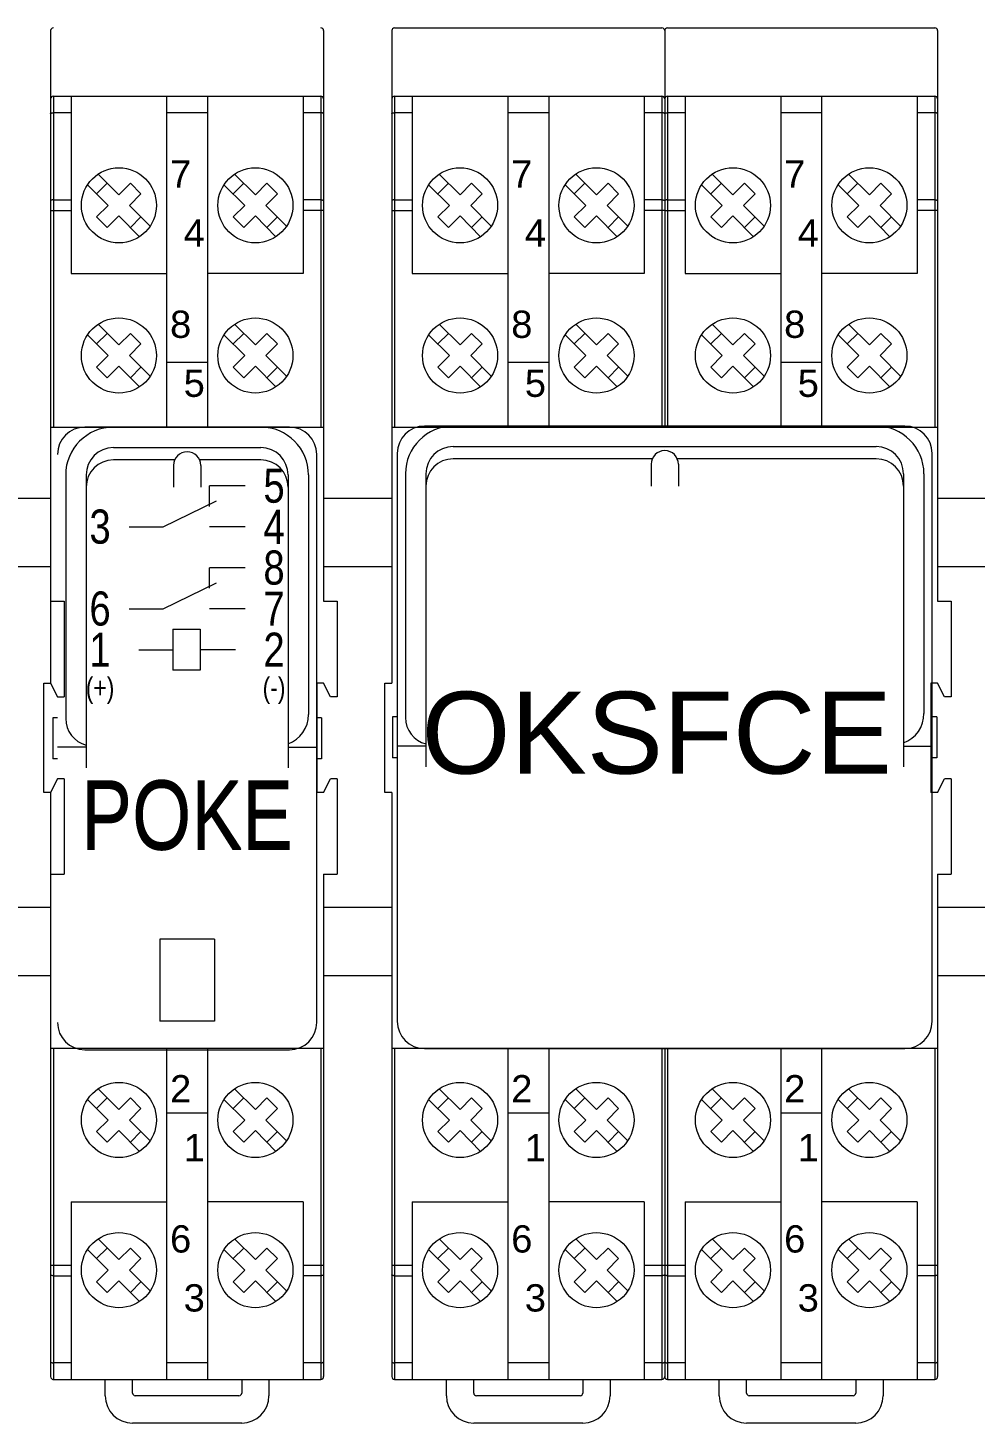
# Model space of a CAD drawing. Header units: millimetres. Extents: x 4137 to 6698, y 1400 to 3585.
# Drawn here: x 6154.9 to 6224.3, y 2738.6 to 2840.8 of the extents above; entities that cross this region are included whole.
import ezdxf

# ---------------------------------------------------------------- set-up
doc = ezdxf.new("R2010")
doc.units = ezdxf.units.MM
doc.layers.add('000-PI-Oprema', color=30, linetype='Continuous', lineweight=5)
doc.layers.add('000-SI-Oprema', color=30, linetype='Continuous', lineweight=0)
doc.layers.add('002-PI-Kabelska kanalica', color=150, linetype='Continuous')
doc.styles.add('NUOVO', font='txt.shx', dxfattribs={"width": 0.8, "height": 0.8})
doc.styles.get("Standard").update_dxf_attribs({"font": 'arial.ttf'})

msp = doc.modelspace()

# ---------------------------------------------------------------- linework, layer by layer
at = {"layer": '000-PI-Oprema', "color": 0, "linetype": 'ByBlock', "lineweight": 0}
for p, q in [((6181.55, 2840.57), (6181.55, 2792.77)), ((6181.75, 2840.77), (6201.35, 2840.77)), ((6201.55, 2840.57), (6201.55, 2811.52)), ((6201.75, 2840.77), (6221.35, 2840.77)), ((6221.55, 2840.57), (6221.55, 2798.77)), ((6181.75, 2835.77), (6181.75, 2811.52)), ((6181.75, 2835.77), (6201.35, 2835.77)), ((6183.05, 2835.77), (6183.05, 2822.77)), ((6190.05, 2835.77), (6190.05, 2811.52)), ((6193.05, 2835.77), (6193.05, 2811.52)), ((6200.05, 2835.77), (6200.05, 2822.77)), ((6201.35, 2835.77), (6201.35, 2811.52)), ((6201.75, 2835.77), (6201.75, 2811.52)), ((6201.75, 2835.77), (6221.35, 2835.77)), ((6203.05, 2835.77), (6203.05, 2822.77)), ((6210.05, 2835.77), (6210.05, 2811.52)), ((6213.05, 2835.77), (6213.05, 2811.52)), ((6220.05, 2835.77), (6220.05, 2822.77)), ((6221.35, 2835.77), (6221.35, 2811.52)), ((6183.05, 2834.55), (6181.75, 2834.55)), ((6193.05, 2834.55), (6190.05, 2834.55)), ((6201.35, 2834.55), (6200.05, 2834.55)), ((6203.05, 2834.55), (6201.75, 2834.55)), ((6213.05, 2834.55), (6210.05, 2834.55)), ((6221.35, 2834.55), (6220.05, 2834.55)), ((6185.03, 2830.06), (6186.55, 2828.55)), ((6195.03, 2830.06), (6196.55, 2828.55)), ((6205.03, 2830.06), (6206.55, 2828.55)), ((6215.03, 2830.06), (6216.55, 2828.55)), ((6184.25, 2829.28), (6185.77, 2827.77)), ((6184.92, 2828.62), (6185.7, 2829.39)), ((6186.55, 2828.55), (6187.4, 2829.39)), ((6187.4, 2829.39), (6188.17, 2828.62)), ((6194.25, 2829.28), (6195.77, 2827.77)), ((6194.92, 2828.62), (6195.7, 2829.39)), ((6196.55, 2828.55), (6197.4, 2829.39)), ((6197.4, 2829.39), (6198.17, 2828.62)), ((6204.25, 2829.28), (6205.77, 2827.77)), ((6204.92, 2828.62), (6205.7, 2829.39)), ((6206.55, 2828.55), (6207.4, 2829.39)), ((6207.4, 2829.39), (6208.17, 2828.62)), ((6214.25, 2829.28), (6215.77, 2827.77)), ((6214.92, 2828.62), (6215.7, 2829.39)), ((6216.55, 2828.55), (6217.4, 2829.39)), ((6217.4, 2829.39), (6218.17, 2828.62)), ((6181.75, 2828.18), (6183.05, 2828.18)), ((6187.33, 2827.77), (6188.17, 2828.62)), ((6197.33, 2827.77), (6198.17, 2828.62)), ((6201.35, 2828.18), (6200.05, 2828.18)), ((6201.75, 2828.18), (6203.05, 2828.18)), ((6207.33, 2827.77), (6208.17, 2828.62)), ((6217.33, 2827.77), (6218.17, 2828.62)), ((6221.35, 2828.18), (6220.05, 2828.18)), ((6181.55, 2827.39), (6183.05, 2827.39)), ((6184.92, 2826.92), (6185.77, 2827.77)), ((6184.92, 2826.92), (6185.7, 2826.14)), ((6185.7, 2826.14), (6186.55, 2826.99)), ((6186.55, 2826.99), (6188.06, 2825.47)), ((6187.33, 2827.77), (6188.84, 2826.25)), ((6187.4, 2826.14), (6188.17, 2826.92)), ((6194.92, 2826.92), (6195.77, 2827.77)), ((6194.92, 2826.92), (6195.7, 2826.14)), ((6195.7, 2826.14), (6196.55, 2826.99)), ((6196.55, 2826.99), (6198.06, 2825.47)), ((6197.33, 2827.77), (6198.84, 2826.25)), ((6197.4, 2826.14), (6198.17, 2826.92)), ((6201.55, 2827.39), (6200.05, 2827.39)), ((6201.55, 2827.39), (6203.05, 2827.39)), ((6204.92, 2826.92), (6205.77, 2827.77)), ((6204.92, 2826.92), (6205.7, 2826.14)), ((6205.7, 2826.14), (6206.55, 2826.99)), ((6206.55, 2826.99), (6208.06, 2825.47)), ((6207.33, 2827.77), (6208.84, 2826.25)), ((6207.4, 2826.14), (6208.17, 2826.92)), ((6214.92, 2826.92), (6215.77, 2827.77)), ((6214.92, 2826.92), (6215.7, 2826.14)), ((6215.7, 2826.14), (6216.55, 2826.99)), ((6216.55, 2826.99), (6218.06, 2825.47)), ((6217.33, 2827.77), (6218.84, 2826.25)), ((6217.4, 2826.14), (6218.17, 2826.92)), ((6221.55, 2827.39), (6220.05, 2827.39)), ((6183.05, 2822.77), (6190.05, 2822.77)), ((6200.05, 2822.77), (6193.05, 2822.77)), ((6203.05, 2822.77), (6210.05, 2822.77)), ((6220.05, 2822.77), (6213.05, 2822.77)), ((6185.03, 2819.06), (6186.55, 2817.55)), ((6195.03, 2819.06), (6196.55, 2817.55)), ((6205.03, 2819.06), (6206.55, 2817.55)), ((6215.03, 2819.06), (6216.55, 2817.55)), ((6184.25, 2818.28), (6185.77, 2816.77)), ((6184.92, 2817.62), (6185.7, 2818.39)), ((6186.55, 2817.55), (6187.4, 2818.39)), ((6187.4, 2818.39), (6188.17, 2817.62)), ((6194.25, 2818.28), (6195.77, 2816.77)), ((6194.92, 2817.62), (6195.7, 2818.39)), ((6196.55, 2817.55), (6197.4, 2818.39)), ((6197.4, 2818.39), (6198.17, 2817.62)), ((6204.25, 2818.28), (6205.77, 2816.77)), ((6204.92, 2817.62), (6205.7, 2818.39)), ((6206.55, 2817.55), (6207.4, 2818.39)), ((6207.4, 2818.39), (6208.17, 2817.62)), ((6214.25, 2818.28), (6215.77, 2816.77)), ((6214.92, 2817.62), (6215.7, 2818.39)), ((6216.55, 2817.55), (6217.4, 2818.39)), ((6217.4, 2818.39), (6218.17, 2817.62)), ((6184.92, 2815.92), (6185.77, 2816.77)), ((6187.33, 2816.77), (6188.17, 2817.62)), ((6187.33, 2816.77), (6188.84, 2815.25)), ((6194.92, 2815.92), (6195.77, 2816.77)), ((6197.33, 2816.77), (6198.17, 2817.62)), ((6197.33, 2816.77), (6198.84, 2815.25)), ((6204.92, 2815.92), (6205.77, 2816.77)), ((6207.33, 2816.77), (6208.17, 2817.62)), ((6207.33, 2816.77), (6208.84, 2815.25)), ((6214.92, 2815.92), (6215.77, 2816.77)), ((6217.33, 2816.77), (6218.17, 2817.62)), ((6217.33, 2816.77), (6218.84, 2815.25)), ((6184.92, 2815.92), (6185.7, 2815.14)), ((6185.7, 2815.14), (6186.55, 2815.99)), ((6186.55, 2815.99), (6188.06, 2814.47)), ((6187.4, 2815.14), (6188.17, 2815.92)), ((6193.05, 2816.25), (6190.05, 2816.25)), ((6194.92, 2815.92), (6195.7, 2815.14)), ((6195.7, 2815.14), (6196.55, 2815.99)), ((6196.55, 2815.99), (6198.06, 2814.47)), ((6197.4, 2815.14), (6198.17, 2815.92)), ((6204.92, 2815.92), (6205.7, 2815.14)), ((6205.7, 2815.14), (6206.55, 2815.99)), ((6206.55, 2815.99), (6208.06, 2814.47)), ((6207.4, 2815.14), (6208.17, 2815.92)), ((6213.05, 2816.25), (6210.05, 2816.25)), ((6214.92, 2815.92), (6215.7, 2815.14)), ((6215.7, 2815.14), (6216.55, 2815.99)), ((6216.55, 2815.99), (6218.06, 2814.47)), ((6217.4, 2815.14), (6218.17, 2815.92)), ((6219.15, 2811.6), (6183.95, 2811.6)), ((6186.05, 2811.6), (6217.05, 2811.6)), ((6181.55, 2811.52), (6201.55, 2811.52)), ((6201.55, 2811.52), (6221.55, 2811.52)), ((6181.95, 2809.6), (6181.95, 2768)), ((6186.05, 2810.1), (6217.05, 2810.1)), ((6221.15, 2768), (6221.15, 2809.6)), ((6200.63, 2809.2), (6186.05, 2809.2)), ((6200.55, 2808.8), (6200.55, 2807.2)), ((6217.05, 2809.2), (6202.46, 2809.2)), ((6202.55, 2808.8), (6202.55, 2807.2)), ((6182.55, 2808.1), (6182.55, 2790.25)), ((6184.05, 2808.1), (6184.05, 2790.25)), ((6219.05, 2808.1), (6219.05, 2790.55)), ((6220.55, 2808.1), (6220.55, 2790.55)), ((6170.8, 2807.22), (6168.2, 2807.22)), ((6168.2, 2805.72), (6168.2, 2807.22)), ((6184.05, 2807.2), (6184.05, 2786.65)), ((6219.05, 2807.2), (6219.05, 2786.65)), ((6164.8, 2804.22), (6168.7, 2806.12)), ((6162.3, 2804.22), (6164.8, 2804.22)), ((6170.8, 2804.22), (6168.2, 2804.22)), ((6170.8, 2801.22), (6168.2, 2801.22)), ((6168.2, 2799.72), (6168.2, 2801.22)), ((6164.8, 2798.22), (6168.7, 2800.12)), ((6221.55, 2798.77), (6222.55, 2798.77)), ((6222.55, 2798.77), (6222.55, 2791.77)), ((6162.3, 2798.22), (6164.8, 2798.22)), ((6170.8, 2798.22), (6168.2, 2798.22)), ((6165.5, 2796.72), (6165.5, 2793.72)), ((6165.5, 2796.72), (6167.5, 2796.72)), ((6167.5, 2796.72), (6167.5, 2793.72)), ((6163, 2795.22), (6165.5, 2795.22)), ((6170.1, 2795.22), (6167.5, 2795.22)), ((6167.5, 2793.72), (6165.5, 2793.72)), ((6181.05, 2784.77), (6181.05, 2792.77)), ((6181.05, 2792.77), (6181.55, 2792.77)), ((6221.05, 2792.77), (6221.05, 2784.77)), ((6221.55, 2792.77), (6221.05, 2792.77)), ((6222.05, 2791.77), (6221.55, 2792.77)), ((6222.55, 2791.77), (6222.05, 2791.77)), ((6181.6, 2790.3), (6181.6, 2787.3)), ((6181.95, 2790.3), (6181.6, 2790.3)), ((6221.5, 2790.3), (6221.15, 2790.3)), ((6221.5, 2790.3), (6221.5, 2787.3)), ((6184.05, 2788.15), (6181.95, 2788.15)), ((6219.05, 2788.15), (6221.15, 2788.15)), ((6181.95, 2787.3), (6181.6, 2787.3)), ((6221.5, 2787.3), (6221.15, 2787.3)), ((6221.55, 2784.77), (6222.05, 2785.77)), ((6222.55, 2785.77), (6222.05, 2785.77)), ((6222.55, 2785.77), (6222.55, 2778.77)), ((6181.55, 2784.77), (6181.05, 2784.77)), ((6181.55, 2784.77), (6181.55, 2741.97)), ((6221.55, 2784.77), (6221.05, 2784.77)), ((6221.55, 2778.77), (6221.55, 2741.97)), ((6221.55, 2778.77), (6222.55, 2778.77)), ((6181.55, 2766.02), (6201.55, 2766.02)), ((6181.75, 2766.02), (6181.75, 2741.77)), ((6183.95, 2766), (6219.15, 2766)), ((6190.05, 2766.02), (6190.05, 2741.77)), ((6193.05, 2766.02), (6193.05, 2741.77)), ((6201.35, 2766.02), (6201.35, 2741.77)), ((6201.55, 2766.02), (6221.55, 2766.02)), ((6201.55, 2766.02), (6201.55, 2741.97)), ((6201.75, 2766.02), (6201.75, 2741.77)), ((6210.05, 2766.02), (6210.05, 2741.77)), ((6213.05, 2766.02), (6213.05, 2741.77)), ((6221.35, 2766.02), (6221.35, 2741.77)), ((6185.03, 2763.06), (6186.55, 2761.55)), ((6195.03, 2763.06), (6196.55, 2761.55)), ((6205.03, 2763.06), (6206.55, 2761.55)), ((6215.03, 2763.06), (6216.55, 2761.55)), ((6184.25, 2762.28), (6185.77, 2760.77)), ((6184.92, 2761.62), (6185.7, 2762.39)), ((6186.55, 2761.55), (6187.4, 2762.39)), ((6187.33, 2760.77), (6188.17, 2761.62)), ((6187.4, 2762.39), (6188.17, 2761.62)), ((6194.25, 2762.28), (6195.77, 2760.77)), ((6194.92, 2761.62), (6195.7, 2762.39)), ((6196.55, 2761.55), (6197.4, 2762.39)), ((6197.33, 2760.77), (6198.17, 2761.62)), ((6197.4, 2762.39), (6198.17, 2761.62)), ((6204.25, 2762.28), (6205.77, 2760.77)), ((6204.92, 2761.62), (6205.7, 2762.39)), ((6206.55, 2761.55), (6207.4, 2762.39)), ((6207.33, 2760.77), (6208.17, 2761.62)), ((6207.4, 2762.39), (6208.17, 2761.62)), ((6214.25, 2762.28), (6215.77, 2760.77)), ((6214.92, 2761.62), (6215.7, 2762.39)), ((6216.55, 2761.55), (6217.4, 2762.39)), ((6217.33, 2760.77), (6218.17, 2761.62)), ((6217.4, 2762.39), (6218.17, 2761.62)), ((6184.92, 2759.92), (6185.77, 2760.77)), ((6187.33, 2760.77), (6188.84, 2759.25)), ((6193.05, 2761.28), (6190.05, 2761.28)), ((6194.92, 2759.92), (6195.77, 2760.77)), ((6197.33, 2760.77), (6198.84, 2759.25)), ((6204.92, 2759.92), (6205.77, 2760.77)), ((6207.33, 2760.77), (6208.84, 2759.25)), ((6213.05, 2761.28), (6210.05, 2761.28)), ((6214.92, 2759.92), (6215.77, 2760.77)), ((6217.33, 2760.77), (6218.84, 2759.25)), ((6184.92, 2759.92), (6185.7, 2759.14)), ((6185.7, 2759.14), (6186.55, 2759.99)), ((6186.55, 2759.99), (6188.06, 2758.47)), ((6187.4, 2759.14), (6188.17, 2759.92)), ((6194.92, 2759.92), (6195.7, 2759.14)), ((6195.7, 2759.14), (6196.55, 2759.99)), ((6196.55, 2759.99), (6198.06, 2758.47)), ((6197.4, 2759.14), (6198.17, 2759.92)), ((6204.92, 2759.92), (6205.7, 2759.14)), ((6205.7, 2759.14), (6206.55, 2759.99)), ((6206.55, 2759.99), (6208.06, 2758.47)), ((6207.4, 2759.14), (6208.17, 2759.92)), ((6214.92, 2759.92), (6215.7, 2759.14)), ((6215.7, 2759.14), (6216.55, 2759.99)), ((6216.55, 2759.99), (6218.06, 2758.47)), ((6217.4, 2759.14), (6218.17, 2759.92)), ((6183.05, 2754.77), (6183.05, 2741.77)), ((6183.05, 2754.77), (6190.05, 2754.77)), ((6200.05, 2754.77), (6193.05, 2754.77)), ((6200.05, 2754.77), (6200.05, 2741.77)), ((6203.05, 2754.77), (6203.05, 2741.77)), ((6203.05, 2754.77), (6210.05, 2754.77)), ((6220.05, 2754.77), (6213.05, 2754.77)), ((6220.05, 2754.77), (6220.05, 2741.77)), ((6184.25, 2751.28), (6185.77, 2749.77)), ((6184.92, 2750.62), (6185.7, 2751.39)), ((6185.03, 2752.06), (6186.55, 2750.55)), ((6186.55, 2750.55), (6187.4, 2751.39)), ((6187.4, 2751.39), (6188.17, 2750.62)), ((6194.25, 2751.28), (6195.77, 2749.77)), ((6194.92, 2750.62), (6195.7, 2751.39)), ((6195.03, 2752.06), (6196.55, 2750.55)), ((6196.55, 2750.55), (6197.4, 2751.39)), ((6197.4, 2751.39), (6198.17, 2750.62)), ((6204.25, 2751.28), (6205.77, 2749.77)), ((6204.92, 2750.62), (6205.7, 2751.39)), ((6205.03, 2752.06), (6206.55, 2750.55)), ((6206.55, 2750.55), (6207.4, 2751.39)), ((6207.4, 2751.39), (6208.17, 2750.62)), ((6214.25, 2751.28), (6215.77, 2749.77)), ((6214.92, 2750.62), (6215.7, 2751.39)), ((6215.03, 2752.06), (6216.55, 2750.55)), ((6216.55, 2750.55), (6217.4, 2751.39)), ((6217.4, 2751.39), (6218.17, 2750.62)), ((6187.33, 2749.77), (6188.17, 2750.62)), ((6197.33, 2749.77), (6198.17, 2750.62)), ((6207.33, 2749.77), (6208.17, 2750.62)), ((6217.33, 2749.77), (6218.17, 2750.62)), ((6181.55, 2750.14), (6183.05, 2750.14)), ((6181.75, 2749.36), (6183.05, 2749.36)), ((6184.92, 2748.92), (6185.77, 2749.77)), ((6187.33, 2749.77), (6188.84, 2748.25)), ((6194.92, 2748.92), (6195.77, 2749.77)), ((6197.33, 2749.77), (6198.84, 2748.25)), ((6200.05, 2750.14), (6201.55, 2750.14)), ((6201.35, 2749.36), (6200.05, 2749.36)), ((6201.55, 2750.14), (6203.05, 2750.14)), ((6201.75, 2749.36), (6203.05, 2749.36)), ((6204.92, 2748.92), (6205.77, 2749.77)), ((6207.33, 2749.77), (6208.84, 2748.25)), ((6214.92, 2748.92), (6215.77, 2749.77)), ((6217.33, 2749.77), (6218.84, 2748.25)), ((6220.05, 2750.14), (6221.55, 2750.14)), ((6221.35, 2749.36), (6220.05, 2749.36)), ((6184.92, 2748.92), (6185.7, 2748.14)), ((6185.7, 2748.14), (6186.55, 2748.99)), ((6186.55, 2748.99), (6188.06, 2747.47)), ((6187.4, 2748.14), (6188.17, 2748.92)), ((6194.92, 2748.92), (6195.7, 2748.14)), ((6195.7, 2748.14), (6196.55, 2748.99)), ((6196.55, 2748.99), (6198.06, 2747.47)), ((6197.4, 2748.14), (6198.17, 2748.92)), ((6204.92, 2748.92), (6205.7, 2748.14)), ((6205.7, 2748.14), (6206.55, 2748.99)), ((6206.55, 2748.99), (6208.06, 2747.47)), ((6207.4, 2748.14), (6208.17, 2748.92)), ((6214.92, 2748.92), (6215.7, 2748.14)), ((6215.7, 2748.14), (6216.55, 2748.99)), ((6216.55, 2748.99), (6218.06, 2747.47)), ((6217.4, 2748.14), (6218.17, 2748.92)), ((6183.05, 2742.98), (6181.75, 2742.98)), ((6193.05, 2742.98), (6190.05, 2742.98)), ((6201.35, 2742.98), (6200.05, 2742.98)), ((6203.05, 2742.98), (6201.75, 2742.98)), ((6213.05, 2742.98), (6210.05, 2742.98)), ((6221.35, 2742.98), (6220.05, 2742.98)), ((6181.75, 2741.77), (6201.35, 2741.77)), ((6185.55, 2740.57), (6185.55, 2741.77)), ((6187.55, 2740.77), (6187.55, 2741.77)), ((6187.55, 2740.77), (6187.55, 2741.77)), ((6195.55, 2741.77), (6195.55, 2740.77)), ((6195.55, 2741.77), (6195.55, 2740.77)), ((6197.55, 2741.77), (6197.55, 2740.57)), ((6201.75, 2741.77), (6221.35, 2741.77)), ((6205.55, 2740.57), (6205.55, 2741.77)), ((6207.55, 2740.77), (6207.55, 2741.77)), ((6215.55, 2741.77), (6215.55, 2740.77)), ((6217.55, 2741.77), (6217.55, 2740.57)), ((6195.35, 2740.57), (6187.75, 2740.57)), ((6195.35, 2740.57), (6187.75, 2740.57)), ((6215.35, 2740.57), (6207.75, 2740.57)), ((6195.55, 2738.57), (6187.55, 2738.57)), ((6215.55, 2738.57), (6207.55, 2738.57))]:
    msp.add_line(p, q, dxfattribs=at)
for points in [[(6181.55, 2834.47), (6181.55, 2834.48), (6181.55, 2834.49), (6181.56, 2834.5), (6181.57, 2834.51), (6181.59, 2834.52), (6181.61, 2834.53), (6181.63, 2834.54), (6181.65, 2834.54), (6181.67, 2834.55), (6181.7, 2834.55), (6181.72, 2834.55), (6181.75, 2834.55)], [(6201.55, 2834.47), (6201.55, 2834.48), (6201.54, 2834.49), (6201.53, 2834.5), (6201.52, 2834.51), (6201.51, 2834.52), (6201.49, 2834.53), (6201.47, 2834.54), (6201.45, 2834.54), (6201.42, 2834.55), (6201.4, 2834.55), (6201.37, 2834.55), (6201.35, 2834.55)], [(6201.55, 2834.47), (6201.55, 2834.48), (6201.55, 2834.49), (6201.56, 2834.5), (6201.57, 2834.51), (6201.59, 2834.52), (6201.61, 2834.53), (6201.63, 2834.54), (6201.65, 2834.54), (6201.67, 2834.55), (6201.7, 2834.55), (6201.72, 2834.55), (6201.75, 2834.55)], [(6221.55, 2834.47), (6221.55, 2834.48), (6221.54, 2834.49), (6221.53, 2834.5), (6221.52, 2834.51), (6221.51, 2834.52), (6221.49, 2834.53), (6221.47, 2834.54), (6221.45, 2834.54), (6221.42, 2834.55), (6221.4, 2834.55), (6221.37, 2834.55), (6221.35, 2834.55)], [(6181.75, 2828.18), (6181.72, 2828.17), (6181.7, 2828.17), (6181.67, 2828.17), (6181.65, 2828.17), (6181.63, 2828.16), (6181.61, 2828.15), (6181.59, 2828.14), (6181.57, 2828.14), (6181.56, 2828.13), (6181.55, 2828.12), (6181.55, 2828.11), (6181.55, 2828.1)], [(6201.35, 2828.18), (6201.37, 2828.17), (6201.4, 2828.17), (6201.42, 2828.17), (6201.45, 2828.17), (6201.47, 2828.16), (6201.49, 2828.15), (6201.51, 2828.14), (6201.52, 2828.14), (6201.53, 2828.13), (6201.54, 2828.12), (6201.55, 2828.11), (6201.55, 2828.1)], [(6201.75, 2828.18), (6201.72, 2828.17), (6201.7, 2828.17), (6201.67, 2828.17), (6201.65, 2828.17), (6201.63, 2828.16), (6201.61, 2828.15), (6201.59, 2828.14), (6201.57, 2828.14), (6201.56, 2828.13), (6201.55, 2828.12), (6201.55, 2828.11), (6201.55, 2828.1)], [(6221.35, 2828.18), (6221.37, 2828.17), (6221.4, 2828.17), (6221.42, 2828.17), (6221.45, 2828.17), (6221.47, 2828.16), (6221.49, 2828.15), (6221.51, 2828.14), (6221.52, 2828.14), (6221.53, 2828.13), (6221.54, 2828.12), (6221.55, 2828.11), (6221.55, 2828.1)], [(6181.75, 2749.36), (6181.72, 2749.36), (6181.7, 2749.36), (6181.67, 2749.37), (6181.65, 2749.37), (6181.63, 2749.38), (6181.61, 2749.38), (6181.59, 2749.39), (6181.57, 2749.4), (6181.56, 2749.41), (6181.55, 2749.42), (6181.55, 2749.43), (6181.55, 2749.44)], [(6201.55, 2749.44), (6201.55, 2749.43), (6201.54, 2749.42), (6201.53, 2749.41), (6201.52, 2749.4), (6201.51, 2749.39), (6201.49, 2749.38), (6201.47, 2749.38), (6201.45, 2749.37), (6201.42, 2749.37), (6201.4, 2749.36), (6201.37, 2749.36), (6201.35, 2749.36)], [(6201.75, 2749.36), (6201.72, 2749.36), (6201.7, 2749.36), (6201.67, 2749.37), (6201.65, 2749.37), (6201.63, 2749.38), (6201.61, 2749.38), (6201.59, 2749.39), (6201.57, 2749.4), (6201.56, 2749.41), (6201.55, 2749.42), (6201.55, 2749.43), (6201.55, 2749.44)], [(6221.55, 2749.44), (6221.55, 2749.43), (6221.54, 2749.42), (6221.53, 2749.41), (6221.52, 2749.4), (6221.51, 2749.39), (6221.49, 2749.38), (6221.47, 2749.38), (6221.45, 2749.37), (6221.42, 2749.37), (6221.4, 2749.36), (6221.37, 2749.36), (6221.35, 2749.36)], [(6181.55, 2743.06), (6181.55, 2743.05), (6181.55, 2743.04), (6181.56, 2743.03), (6181.57, 2743.02), (6181.59, 2743.01), (6181.61, 2743.01), (6181.63, 2743), (6181.65, 2742.99), (6181.67, 2742.99), (6181.7, 2742.99), (6181.72, 2742.98), (6181.75, 2742.98)], [(6201.35, 2742.98), (6201.37, 2742.98), (6201.4, 2742.99), (6201.42, 2742.99), (6201.45, 2742.99), (6201.47, 2743), (6201.49, 2743.01), (6201.51, 2743.01), (6201.52, 2743.02), (6201.53, 2743.03), (6201.54, 2743.04), (6201.55, 2743.05), (6201.55, 2743.06)], [(6201.55, 2743.06), (6201.55, 2743.05), (6201.55, 2743.04), (6201.56, 2743.03), (6201.57, 2743.02), (6201.59, 2743.01), (6201.61, 2743.01), (6201.63, 2743), (6201.65, 2742.99), (6201.67, 2742.99), (6201.7, 2742.99), (6201.72, 2742.98), (6201.75, 2742.98)], [(6221.35, 2742.98), (6221.37, 2742.98), (6221.4, 2742.99), (6221.42, 2742.99), (6221.45, 2742.99), (6221.47, 2743), (6221.49, 2743.01), (6221.51, 2743.01), (6221.52, 2743.02), (6221.53, 2743.03), (6221.54, 2743.04), (6221.55, 2743.05), (6221.55, 2743.06)]]:
    msp.add_lwpolyline(points, dxfattribs=at)
for centre in [(6186.55, 2827.77), (6196.55, 2827.77), (6206.55, 2827.77), (6216.55, 2827.77), (6186.55, 2816.77), (6196.55, 2816.77), (6206.55, 2816.77), (6216.55, 2816.77), (6186.55, 2760.77), (6196.55, 2760.77), (6206.55, 2760.77), (6216.55, 2760.77), (6186.55, 2749.77), (6196.55, 2749.77), (6206.55, 2749.77), (6216.55, 2749.77)]:
    msp.add_circle(centre, 2.75, dxfattribs=at)
for centre, radius, start, end in [((6181.75, 2840.57), 0.2, 90, 180), ((6201.35, 2840.57), 0.2, 0, 90), ((6201.75, 2840.57), 0.2, 90, 180), ((6221.35, 2840.57), 0.2, 0, 90), ((6181.75, 2835.57), 0.2, 90, 180), ((6201.35, 2835.57), 0.2, 0, 90), ((6201.75, 2835.57), 0.2, 90, 180), ((6221.35, 2835.57), 0.2, 0, 90), ((6183.95, 2809.6), 2, 90, 180), ((6186.05, 2808.1), 3.5, 90, 180), ((6217.05, 2808.1), 3.5, 0, 90), ((6219.15, 2809.6), 2, 0, 90), ((6186.05, 2808.1), 2, 90, 180), ((6201.55, 2808.8), 1, 0, 180), ((6217.05, 2808.1), 2, 0, 90), ((6186.05, 2807.2), 2, 90, 180), ((6217.05, 2807.2), 2, 0, 90), ((6184.55, 2790.25), 2, 180, 255.5225), ((6218.25, 2790.55), 2.3, 290.3544, 0), ((6183.95, 2768), 2, 180, 270), ((6219.15, 2768), 2, 270, 0), ((6181.75, 2741.97), 0.2, 180, 270), ((6201.35, 2741.97), 0.2, 270, 0), ((6201.75, 2741.97), 0.2, 180, 270), ((6221.35, 2741.97), 0.2, 270, 0), ((6187.55, 2740.57), 2, 180, 270), ((6187.75, 2740.77), 0.2, 180, 270), ((6187.75, 2740.77), 0.2, 180, 270), ((6195.35, 2740.77), 0.2, 270, 0), ((6195.35, 2740.77), 0.2, 270, 0), ((6195.55, 2740.57), 2, 270, 0), ((6207.55, 2740.57), 2, 180, 270), ((6207.75, 2740.77), 0.2, 180, 270), ((6215.35, 2740.77), 0.2, 270, 0), ((6215.55, 2740.57), 2, 270, 0)]:
    msp.add_arc(centre, radius, start, end, dxfattribs=at)
at = {"layer": '000-SI-Oprema', "color": 0, "linetype": 'ByBlock', "lineweight": 0}
for p, q in [((6156.55, 2840.57), (6156.55, 2792.77)), ((6176.55, 2840.57), (6176.55, 2798.77)), ((6156.75, 2835.77), (6156.75, 2811.52)), ((6156.75, 2835.77), (6176.35, 2835.77)), ((6158.05, 2835.77), (6158.05, 2822.77)), ((6165.05, 2835.77), (6165.05, 2811.52)), ((6168.05, 2835.77), (6168.05, 2811.52)), ((6175.05, 2835.77), (6175.05, 2822.77)), ((6176.35, 2835.77), (6176.35, 2811.52)), ((6158.05, 2834.55), (6156.75, 2834.55)), ((6168.05, 2834.55), (6165.05, 2834.55)), ((6176.35, 2834.55), (6175.05, 2834.55)), ((6160.03, 2830.06), (6161.55, 2828.55)), ((6170.03, 2830.06), (6171.55, 2828.55)), ((6159.25, 2829.28), (6160.77, 2827.77)), ((6159.92, 2828.62), (6160.7, 2829.39)), ((6161.55, 2828.55), (6162.4, 2829.39)), ((6162.4, 2829.39), (6163.17, 2828.62)), ((6169.25, 2829.28), (6170.77, 2827.77)), ((6169.92, 2828.62), (6170.7, 2829.39)), ((6171.55, 2828.55), (6172.4, 2829.39)), ((6172.4, 2829.39), (6173.17, 2828.62)), ((6156.75, 2828.18), (6158.05, 2828.18)), ((6162.33, 2827.77), (6163.17, 2828.62)), ((6172.33, 2827.77), (6173.17, 2828.62)), ((6176.35, 2828.18), (6175.05, 2828.18)), ((6156.55, 2827.39), (6158.05, 2827.39)), ((6159.92, 2826.92), (6160.77, 2827.77)), ((6159.92, 2826.92), (6160.7, 2826.14)), ((6160.7, 2826.14), (6161.55, 2826.99)), ((6161.55, 2826.99), (6163.06, 2825.47)), ((6162.33, 2827.77), (6163.84, 2826.25)), ((6162.4, 2826.14), (6163.17, 2826.92)), ((6169.92, 2826.92), (6170.77, 2827.77)), ((6169.92, 2826.92), (6170.7, 2826.14)), ((6170.7, 2826.14), (6171.55, 2826.99)), ((6171.55, 2826.99), (6173.06, 2825.47)), ((6172.33, 2827.77), (6173.84, 2826.25)), ((6172.4, 2826.14), (6173.17, 2826.92)), ((6176.55, 2827.39), (6175.05, 2827.39)), ((6158.05, 2822.77), (6165.05, 2822.77)), ((6175.05, 2822.77), (6168.05, 2822.77)), ((6160.03, 2819.06), (6161.55, 2817.55)), ((6170.03, 2819.06), (6171.55, 2817.55)), ((6159.25, 2818.28), (6160.77, 2816.77)), ((6159.92, 2817.62), (6160.7, 2818.39)), ((6161.55, 2817.55), (6162.4, 2818.39)), ((6162.4, 2818.39), (6163.17, 2817.62)), ((6169.25, 2818.28), (6170.77, 2816.77)), ((6169.92, 2817.62), (6170.7, 2818.39)), ((6171.55, 2817.55), (6172.4, 2818.39)), ((6172.4, 2818.39), (6173.17, 2817.62)), ((6159.92, 2815.92), (6160.77, 2816.77)), ((6162.33, 2816.77), (6163.17, 2817.62)), ((6162.33, 2816.77), (6163.84, 2815.25)), ((6169.92, 2815.92), (6170.77, 2816.77)), ((6172.33, 2816.77), (6173.17, 2817.62)), ((6172.33, 2816.77), (6173.84, 2815.25)), ((6159.92, 2815.92), (6160.7, 2815.14)), ((6160.7, 2815.14), (6161.55, 2815.99)), ((6161.55, 2815.99), (6163.06, 2814.47)), ((6162.4, 2815.14), (6163.17, 2815.92)), ((6168.05, 2816.25), (6165.05, 2816.25)), ((6169.92, 2815.92), (6170.7, 2815.14)), ((6170.7, 2815.14), (6171.55, 2815.99)), ((6171.55, 2815.99), (6173.06, 2814.47)), ((6172.4, 2815.14), (6173.17, 2815.92)), ((6156.55, 2811.52), (6176.55, 2811.52)), ((6174.05, 2811.52), (6159.05, 2811.52)), ((6174.05, 2811.52), (6159.05, 2811.52)), ((6161.15, 2811.52), (6171.95, 2811.52)), ((6161.15, 2811.52), (6171.95, 2811.52)), ((6161.15, 2810.02), (6171.95, 2810.02)), ((6176.05, 2767.92), (6176.05, 2809.52)), ((6176.05, 2767.92), (6176.05, 2809.52)), ((6165.63, 2809.12), (6161.15, 2809.12)), ((6165.55, 2808.72), (6165.55, 2807.12)), ((6171.95, 2809.12), (6167.46, 2809.12)), ((6167.55, 2808.72), (6167.55, 2807.12)), ((6157.65, 2808.02), (6157.65, 2790.17)), ((6159.15, 2808.02), (6159.15, 2790.17)), ((6173.95, 2808.02), (6173.95, 2790.47)), ((6175.45, 2808.02), (6175.45, 2790.47)), ((6159.15, 2807.12), (6159.15, 2786.57)), ((6173.95, 2807.12), (6173.95, 2786.57)), ((6156.55, 2798.77), (6157.55, 2798.77)), ((6157.55, 2798.77), (6157.55, 2791.77)), ((6176.55, 2798.77), (6177.55, 2798.77)), ((6177.55, 2798.77), (6177.55, 2791.77)), ((6156.05, 2784.77), (6156.05, 2792.77)), ((6156.05, 2792.77), (6156.55, 2792.77)), ((6156.55, 2792.77), (6157.05, 2791.77)), ((6176.05, 2792.77), (6176.05, 2784.77)), ((6176.55, 2792.77), (6176.05, 2792.77)), ((6177.05, 2791.77), (6176.55, 2792.77)), ((6157.05, 2791.77), (6157.55, 2791.77)), ((6177.55, 2791.77), (6177.05, 2791.77)), ((6156.7, 2790.22), (6156.7, 2787.22)), ((6157.05, 2790.22), (6156.7, 2790.22)), ((6156.7, 2790.22), (6156.7, 2787.22)), ((6157.05, 2790.22), (6156.7, 2790.22)), ((6176.4, 2790.22), (6176.05, 2790.22)), ((6176.4, 2790.22), (6176.05, 2790.22)), ((6176.4, 2790.22), (6176.4, 2787.22)), ((6176.4, 2790.22), (6176.4, 2787.22)), ((6159.15, 2788.07), (6157.05, 2788.07)), ((6173.95, 2788.07), (6176.05, 2788.07)), ((6157.05, 2787.22), (6156.7, 2787.22)), ((6157.05, 2787.22), (6156.7, 2787.22)), ((6176.4, 2787.22), (6176.05, 2787.22)), ((6176.4, 2787.22), (6176.05, 2787.22)), ((6157.05, 2785.77), (6156.55, 2784.77)), ((6157.55, 2785.77), (6157.05, 2785.77)), ((6157.55, 2785.77), (6157.55, 2778.77)), ((6176.55, 2784.77), (6177.05, 2785.77)), ((6177.55, 2785.77), (6177.05, 2785.77)), ((6177.55, 2785.77), (6177.55, 2778.77)), ((6156.55, 2784.77), (6156.05, 2784.77)), ((6156.55, 2784.77), (6156.55, 2741.97)), ((6176.55, 2784.77), (6176.05, 2784.77)), ((6156.55, 2778.77), (6157.55, 2778.77)), ((6176.55, 2778.77), (6176.55, 2741.97)), ((6176.55, 2778.77), (6177.55, 2778.77)), ((6168.55, 2774.02), (6164.55, 2774.02)), ((6164.55, 2774.02), (6164.55, 2768.02)), ((6168.55, 2774.02), (6168.55, 2768.02)), ((6168.55, 2768.02), (6164.55, 2768.02)), ((6156.55, 2766.02), (6176.55, 2766.02)), ((6156.75, 2766.02), (6156.75, 2741.77)), ((6159.05, 2765.92), (6174.05, 2765.92)), ((6159.05, 2765.92), (6174.05, 2765.92)), ((6165.05, 2766.02), (6165.05, 2741.77)), ((6168.05, 2766.02), (6168.05, 2741.77)), ((6176.35, 2766.02), (6176.35, 2741.77)), ((6160.03, 2763.06), (6161.55, 2761.55)), ((6170.03, 2763.06), (6171.55, 2761.55)), ((6159.25, 2762.28), (6160.77, 2760.77)), ((6159.92, 2761.62), (6160.7, 2762.39)), ((6161.55, 2761.55), (6162.4, 2762.39)), ((6162.33, 2760.77), (6163.17, 2761.62)), ((6162.4, 2762.39), (6163.17, 2761.62)), ((6169.25, 2762.28), (6170.77, 2760.77)), ((6169.92, 2761.62), (6170.7, 2762.39)), ((6171.55, 2761.55), (6172.4, 2762.39)), ((6172.33, 2760.77), (6173.17, 2761.62)), ((6172.4, 2762.39), (6173.17, 2761.62)), ((6159.92, 2759.92), (6160.77, 2760.77)), ((6162.33, 2760.77), (6163.84, 2759.25)), ((6168.05, 2761.28), (6165.05, 2761.28)), ((6169.92, 2759.92), (6170.77, 2760.77)), ((6172.33, 2760.77), (6173.84, 2759.25)), ((6159.92, 2759.92), (6160.7, 2759.14)), ((6160.7, 2759.14), (6161.55, 2759.99)), ((6161.55, 2759.99), (6163.06, 2758.47)), ((6162.4, 2759.14), (6163.17, 2759.92)), ((6169.92, 2759.92), (6170.7, 2759.14)), ((6170.7, 2759.14), (6171.55, 2759.99)), ((6171.55, 2759.99), (6173.06, 2758.47)), ((6172.4, 2759.14), (6173.17, 2759.92)), ((6158.05, 2754.77), (6158.05, 2741.77)), ((6158.05, 2754.77), (6165.05, 2754.77)), ((6175.05, 2754.77), (6168.05, 2754.77)), ((6175.05, 2754.77), (6175.05, 2741.77)), ((6159.25, 2751.28), (6160.77, 2749.77)), ((6159.92, 2750.62), (6160.7, 2751.39)), ((6160.03, 2752.06), (6161.55, 2750.55)), ((6161.55, 2750.55), (6162.4, 2751.39)), ((6162.4, 2751.39), (6163.17, 2750.62)), ((6169.25, 2751.28), (6170.77, 2749.77)), ((6169.92, 2750.62), (6170.7, 2751.39)), ((6170.03, 2752.06), (6171.55, 2750.55)), ((6171.55, 2750.55), (6172.4, 2751.39)), ((6172.4, 2751.39), (6173.17, 2750.62)), ((6162.33, 2749.77), (6163.17, 2750.62)), ((6172.33, 2749.77), (6173.17, 2750.62)), ((6156.55, 2750.14), (6158.05, 2750.14)), ((6156.75, 2749.36), (6158.05, 2749.36)), ((6159.92, 2748.92), (6160.77, 2749.77)), ((6162.33, 2749.77), (6163.84, 2748.25)), ((6169.92, 2748.92), (6170.77, 2749.77)), ((6172.33, 2749.77), (6173.84, 2748.25)), ((6175.05, 2750.14), (6176.55, 2750.14)), ((6176.35, 2749.36), (6175.05, 2749.36)), ((6159.92, 2748.92), (6160.7, 2748.14)), ((6160.7, 2748.14), (6161.55, 2748.99)), ((6161.55, 2748.99), (6163.06, 2747.47)), ((6162.4, 2748.14), (6163.17, 2748.92)), ((6169.92, 2748.92), (6170.7, 2748.14)), ((6170.7, 2748.14), (6171.55, 2748.99)), ((6171.55, 2748.99), (6173.06, 2747.47)), ((6172.4, 2748.14), (6173.17, 2748.92)), ((6158.05, 2742.98), (6156.75, 2742.98)), ((6168.05, 2742.98), (6165.05, 2742.98)), ((6176.35, 2742.98), (6175.05, 2742.98)), ((6160.55, 2740.57), (6160.55, 2741.77)), ((6162.55, 2740.77), (6162.55, 2741.77)), ((6170.55, 2741.77), (6170.55, 2740.77)), ((6172.55, 2741.77), (6172.55, 2740.57)), ((6170.35, 2740.57), (6162.75, 2740.57)), ((6170.55, 2738.57), (6162.55, 2738.57))]:
    msp.add_line(p, q, dxfattribs=at)
for points in [[(6156.55, 2834.47), (6156.55, 2834.48), (6156.55, 2834.49), (6156.56, 2834.5), (6156.57, 2834.51), (6156.59, 2834.52), (6156.61, 2834.53), (6156.63, 2834.54), (6156.65, 2834.54), (6156.67, 2834.55), (6156.7, 2834.55), (6156.72, 2834.55), (6156.75, 2834.55)], [(6176.55, 2834.47), (6176.55, 2834.48), (6176.54, 2834.49), (6176.53, 2834.5), (6176.52, 2834.51), (6176.51, 2834.52), (6176.49, 2834.53), (6176.47, 2834.54), (6176.45, 2834.54), (6176.42, 2834.55), (6176.4, 2834.55), (6176.37, 2834.55), (6176.35, 2834.55)], [(6156.75, 2828.18), (6156.72, 2828.17), (6156.7, 2828.17), (6156.67, 2828.17), (6156.65, 2828.17), (6156.63, 2828.16), (6156.61, 2828.15), (6156.59, 2828.14), (6156.57, 2828.14), (6156.56, 2828.13), (6156.55, 2828.12), (6156.55, 2828.11), (6156.55, 2828.1)], [(6176.35, 2828.18), (6176.37, 2828.17), (6176.4, 2828.17), (6176.42, 2828.17), (6176.45, 2828.17), (6176.47, 2828.16), (6176.49, 2828.15), (6176.51, 2828.14), (6176.52, 2828.14), (6176.53, 2828.13), (6176.54, 2828.12), (6176.55, 2828.11), (6176.55, 2828.1)], [(6156.75, 2749.36), (6156.72, 2749.36), (6156.7, 2749.36), (6156.67, 2749.37), (6156.65, 2749.37), (6156.63, 2749.38), (6156.61, 2749.38), (6156.59, 2749.39), (6156.57, 2749.4), (6156.56, 2749.41), (6156.55, 2749.42), (6156.55, 2749.43), (6156.55, 2749.44)], [(6176.55, 2749.44), (6176.55, 2749.43), (6176.54, 2749.42), (6176.53, 2749.41), (6176.52, 2749.4), (6176.51, 2749.39), (6176.49, 2749.38), (6176.47, 2749.38), (6176.45, 2749.37), (6176.42, 2749.37), (6176.4, 2749.36), (6176.37, 2749.36), (6176.35, 2749.36)], [(6156.55, 2743.06), (6156.55, 2743.05), (6156.55, 2743.04), (6156.56, 2743.03), (6156.57, 2743.02), (6156.59, 2743.01), (6156.61, 2743.01), (6156.63, 2743), (6156.65, 2742.99), (6156.67, 2742.99), (6156.7, 2742.99), (6156.72, 2742.98), (6156.75, 2742.98)], [(6176.35, 2742.98), (6176.37, 2742.98), (6176.4, 2742.99), (6176.42, 2742.99), (6176.45, 2742.99), (6176.47, 2743), (6176.49, 2743.01), (6176.51, 2743.01), (6176.52, 2743.02), (6176.53, 2743.03), (6176.54, 2743.04), (6176.55, 2743.05), (6176.55, 2743.06)]]:
    msp.add_lwpolyline(points, dxfattribs=at)
at = {"layer": '000-SI-Oprema', "color": 0, "linetype": 'ByBlock', "lineweight": 0, "ltscale": 0.25}
msp.add_lwpolyline([(6156.71, 2741.77), (6176.35, 2741.77)], dxfattribs=at)
at = {"layer": '000-SI-Oprema', "color": 0, "linetype": 'ByBlock', "lineweight": 0}
for centre in [(6161.55, 2827.77), (6171.55, 2827.77), (6161.55, 2816.77), (6171.55, 2816.77), (6161.55, 2760.77), (6171.55, 2760.77), (6161.55, 2749.77), (6171.55, 2749.77)]:
    msp.add_circle(centre, 2.75, dxfattribs=at)
for centre, radius, start, end in [((6156.75, 2840.57), 0.2, 90, 180), ((6176.35, 2840.57), 0.2, 0, 90), ((6156.75, 2835.57), 0.2, 90, 180), ((6176.35, 2835.57), 0.2, 0, 90), ((6159.05, 2809.52), 2, 90, 180), ((6159.05, 2809.52), 2, 90, 180), ((6161.15, 2808.02), 3.5, 90, 180), ((6171.95, 2808.02), 3.5, 0, 90), ((6174.05, 2809.52), 2, 0, 90), ((6174.05, 2809.52), 2, 0, 90), ((6161.15, 2808.02), 2, 90, 180), ((6166.55, 2808.72), 1, 0, 180), ((6171.95, 2808.02), 2, 0, 90), ((6161.15, 2807.12), 2, 90, 180), ((6171.95, 2807.12), 2, 0, 90), ((6159.65, 2790.17), 2, 180, 255.5225), ((6173.15, 2790.47), 2.3, 290.3544, 0), ((6159.05, 2767.92), 2, 180, 270), ((6159.05, 2767.92), 2, 180, 270), ((6174.05, 2767.92), 2, 270, 0), ((6174.05, 2767.92), 2, 270, 0), ((6156.75, 2741.97), 0.2, 180, 270), ((6176.35, 2741.97), 0.2, 270, 0), ((6162.55, 2740.57), 2, 180, 270), ((6162.75, 2740.77), 0.2, 180, 270), ((6170.35, 2740.77), 0.2, 270, 0), ((6170.55, 2740.57), 2, 270, 0)]:
    msp.add_arc(centre, radius, start, end, dxfattribs=at)
at = {"layer": '002-PI-Kabelska kanalica', "color": 0, "linetype": 'ByBlock', "lineweight": 0, "ltscale": 0.25}
for p, q in [((6151.55, 2806.31), (6156.55, 2806.31)), ((6176.55, 2806.31), (6181.55, 2806.31)), ((6221.55, 2806.31), (6226.55, 2806.31)), ((6151.55, 2801.31), (6156.55, 2801.31)), ((6176.55, 2801.31), (6181.55, 2801.31)), ((6221.55, 2801.31), (6226.55, 2801.31)), ((6151.55, 2776.36), (6156.55, 2776.36)), ((6176.55, 2776.36), (6181.55, 2776.36)), ((6221.55, 2776.36), (6226.55, 2776.36)), ((6151.55, 2771.36), (6156.55, 2771.36)), ((6176.55, 2771.36), (6181.55, 2771.36)), ((6221.55, 2771.36), (6226.55, 2771.36))]:
    msp.add_line(p, q, dxfattribs=at)

# ---------------------------------------------------------------- texts
at = {"layer": '000-PI-Oprema', "color": 0, "linetype": 'ByBlock', "lineweight": 0, "char_height": 1.9995, "width": 2.5471}
for s, insert, attachment_point in [('{\\fArial|b0|i0|c0|p34;7}', (6190.3, 2831.06), 1), ('{\\fArial|b0|i0|c0|p34;7}', (6210.3, 2831.06), 1), ('{\\fArial|b0|i0|c0|p34;4}', (6192.85, 2826.74), 3), ('{\\fArial|b0|i0|c0|p34;4}', (6212.85, 2826.74), 3), ('{\\fArial|b0|i0|c0|p34;8}', (6190.3, 2820.06), 1), ('{\\fArial|b0|i0|c0|p34;8}', (6210.3, 2820.06), 1), ('{\\fArial|b0|i0|c0|p34;5}', (6192.85, 2815.74), 3), ('{\\fArial|b0|i0|c0|p34;5}', (6212.85, 2815.74), 3), ('{\\fArial|b0|i0|c0|p34;2}', (6190.3, 2764.06), 1), ('{\\fArial|b0|i0|c0|p34;2}', (6210.3, 2764.06), 1), ('{\\fArial|b0|i0|c0|p34;1}', (6192.85, 2759.74), 3), ('{\\fArial|b0|i0|c0|p34;1}', (6212.85, 2759.74), 3), ('{\\fArial|b0|i0|c0|p34;6}', (6190.3, 2753.06), 1), ('{\\fArial|b0|i0|c0|p34;6}', (6210.3, 2753.06), 1), ('{\\fArial|b0|i0|c0|p34;3}', (6192.85, 2748.74), 3), ('{\\fArial|b0|i0|c0|p34;3}', (6212.85, 2748.74), 3)]:
    msp.add_mtext(s, dxfattribs=dict(at, insert=insert, attachment_point=attachment_point))
at = {"layer": '000-PI-Oprema', "color": 0, "linetype": 'ByBlock', "lineweight": 0, "attachment_point": 5, "style": 'NUOVO'}
for s, width, heights, insert, char_height in [('{\\fArial|b0|i0|c238|p34;5}', 4.25, [2.89], (6172.92, 2807.22), 2.5), ('{\\fArial|b0|i0|c238|p34;3}', 4.25, [2.89], (6160.17, 2804.22), 2.5), ('{\\fArial|b0|i0|c238|p34;4}', 4.25, [2.89], (6172.92, 2804.22), 2.5), ('{\\fArial|b0|i0|c238|p34;8}', 4.25, [2.89], (6172.92, 2801.22), 2.5), ('{\\fArial|b0|i0|c238|p34;6}', 4.25, [2.89], (6160.17, 2798.22), 2.5), ('{\\fArial|b0|i0|c238|p34;7}', 4.25, [2.89], (6172.92, 2798.22), 2.5), ('{\\fArial|b0|i0|c238|p34;1}', 4.25, [2.89], (6160.17, 2795.22), 2.5), ('{\\fArial|b0|i0|c238|p34;2}', 4.25, [2.89], (6172.92, 2795.22), 2.5), ('{\\fArial|b0|i0|c238|p34;(+)}', 4.25, [2.89], (6160.17, 2792.22), 1.5), ('{\\fArial|b0|i0|c238|p34;(-)}', 4.25, [2.89], (6172.92, 2792.22), 1.5), ('{\\fArial|b0|i0|c238|p34;POK\\fArial|b0|i0|c0|p34;E}', 17, [0], (6166.55, 2783.12), 5)]:
    msp.add_mtext_dynamic_manual_height_columns(s, width=width, gutter_width=4, heights=heights, dxfattribs=dict(at, insert=insert, char_height=char_height))
at = {"layer": '000-PI-Oprema', "color": 0, "linetype": 'ByBlock', "lineweight": 0, "insert": (6200.96, 2789.1), "char_height": 6, "attachment_point": 5}
msp.add_mtext_dynamic_manual_height_columns('{\\fArial|b0|i0|c238|p34;OK}S{\\fArial|b0|i0|c238|p34;FC}E', width=44.995, gutter_width=1, heights=[10], dxfattribs=at)
at = {"layer": '000-SI-Oprema', "color": 0, "linetype": 'ByBlock', "lineweight": 0, "char_height": 1.9995, "width": 2.5471}
for s, insert, attachment_point in [('{\\fArial|b0|i0|c0|p34;7}', (6165.3, 2831.06), 1), ('{\\fArial|b0|i0|c0|p34;4}', (6167.85, 2826.74), 3), ('{\\fArial|b0|i0|c0|p34;8}', (6165.3, 2820.06), 1), ('{\\fArial|b0|i0|c0|p34;5}', (6167.85, 2815.74), 3), ('{\\fArial|b0|i0|c0|p34;2}', (6165.3, 2764.06), 1), ('{\\fArial|b0|i0|c0|p34;1}', (6167.85, 2759.74), 3), ('{\\fArial|b0|i0|c0|p34;6}', (6165.3, 2753.06), 1), ('{\\fArial|b0|i0|c0|p34;3}', (6167.85, 2748.74), 3)]:
    msp.add_mtext(s, dxfattribs=dict(at, insert=insert, attachment_point=attachment_point))
at = {"layer": '000-SI-Oprema', "color": 0, "linetype": 'ByBlock', "lineweight": 0, "insert": (6166.55, 2783.02), "char_height": 5, "attachment_point": 5, "style": 'NUOVO'}
msp.add_mtext_dynamic_manual_height_columns('{\\fArial|b0|i0|c238|p34;POK\\fArial|b0|i0|c0|p34;E}', width=17, gutter_width=4, heights=[0], dxfattribs=at)

doc.saveas('drawing.dxf')
